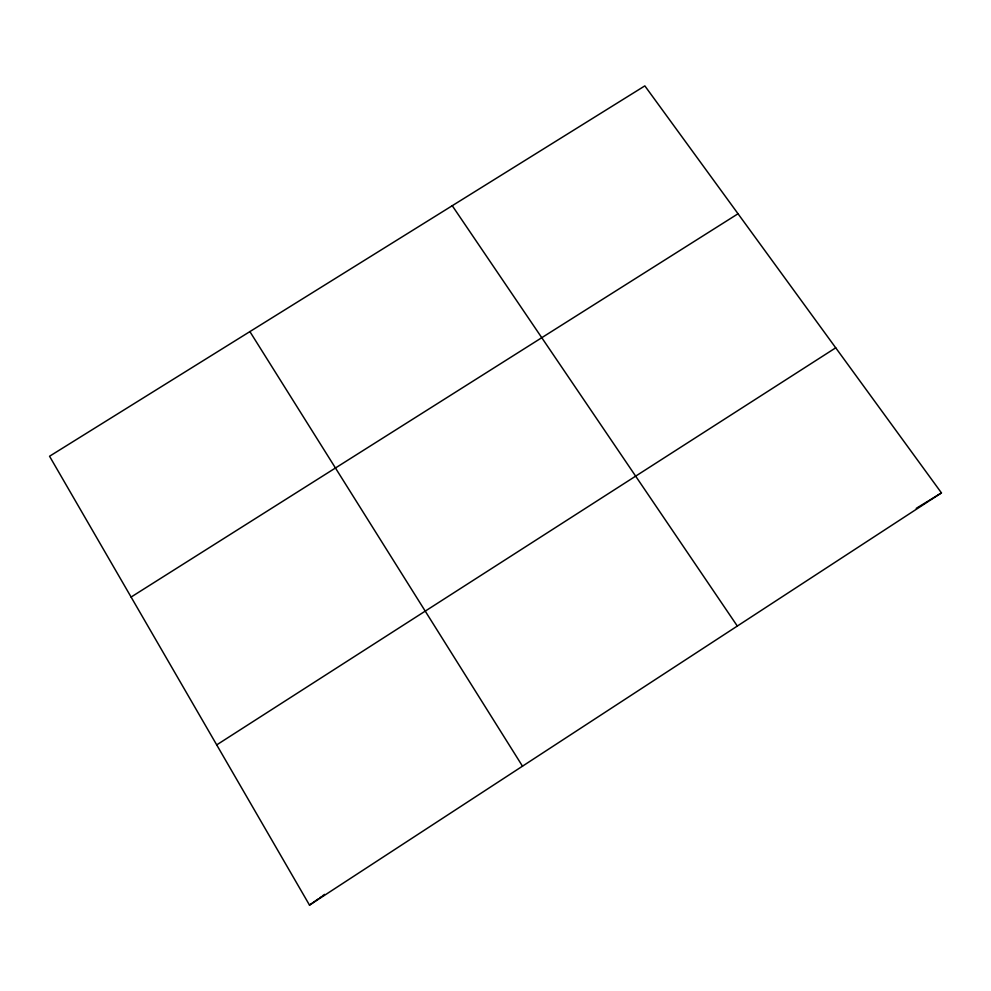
<?xml version="1.0" encoding="UTF-8"?>
<svg xmlns="http://www.w3.org/2000/svg" width="991" height="991" viewBox="0 0 991 991"><rect width="100%" height="100%" fill="white"/><g stroke="black" fill="none" stroke-linecap="round" stroke-linejoin="round"><path stroke-width="1.49" d="M309.502 905.117L941.45 492.899L644.844 85.883L49.55 456.244L309.502 905.117L318.545 898.676M319.56 897.957L321.592 896.508M322.595 895.79L324.565 894.39M216.707 744.885L835.723 347.816M131.097 597.053L738.035 213.759M916.254 508.346L928.072 501.099M929.285 500.356L941.45 492.899M452.255 205.707L737.316 626.052M249.893 331.601L522.492 766.179"/></g></svg>
